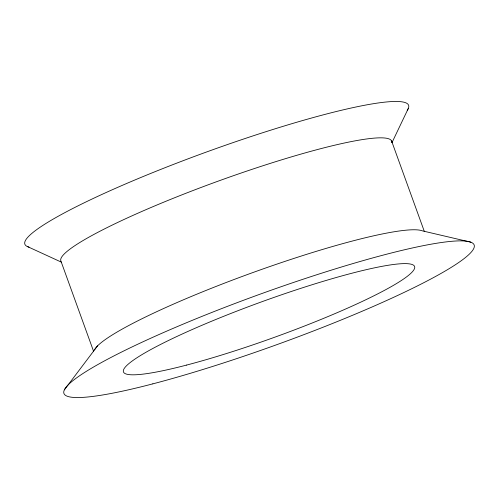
<?xml version="1.0" encoding="UTF-8"?>
<svg xmlns="http://www.w3.org/2000/svg" width="499" height="499" viewBox="0 0 499 499"><rect width="100%" height="100%" fill="white"/><g stroke="black" fill="none" stroke-linecap="round" stroke-linejoin="round"><path stroke-width="0.75" d="M391.971 142.645L408.207 108.651M64.359 389.856L97.567 345.863M470.881 242.208L422.304 230.844A175.91 21.438 -19.9 0 0 250.785 273.309A175.91 21.438 -19.9 0 0 94.467 349.918M27.913 246.774L61.377 262.143M391.578 140.961L424.331 231.436M93.662 351.533L60.909 261.058A175.91 21.438 -19.9 0 1 222.922 179.422A175.91 21.438 -19.9 0 1 391.796 142.371M29.011 247.136A204.054 24.869 -19.9 0 1 208.52 151.272A204.054 24.869 -19.9 0 1 407.24 110.285M152.831 383.856A218.125 26.584 -19.9 0 0 473.713 248.564A218.125 26.584 -19.9 0 0 180.569 325.211A218.125 26.584 -19.9 0 0 152.831 383.856M186.564 365.087A154.796 18.862 -19.9 0 0 414.289 269.073A154.796 18.862 -19.9 0 0 206.249 323.471A154.796 18.862 -19.9 0 0 186.564 365.087"/></g></svg>
